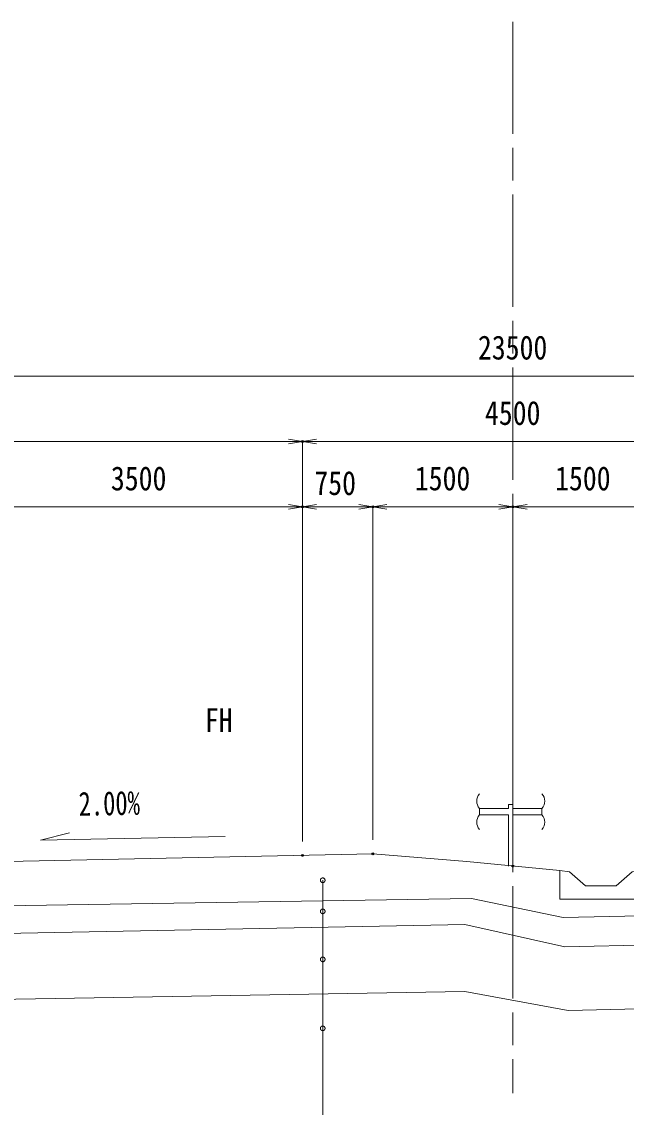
# Model space of a CAD drawing. Units: millimetres, scale not verified. Extents: x -42050 to 42050, y -32200 to 29700.
# Drawn here: x -7834 to -1369, y 7664 to 19279 of the extents above; entities that cross this region are included whole.
import ezdxf
from ezdxf.enums import TextEntityAlignment as Align

# ---------------------------------------------------------------- set-up
doc = ezdxf.new("R2010")
doc.units = ezdxf.units.MM
doc.header["$LTSCALE"] = 100
doc.header["$PDMODE"] = 32
doc.header["$PDSIZE"] = 20
doc.linetypes.add('CHAIN', pattern=[18.5, 12, -1.5, 3.5, -1.5])
for name, color, linetype, lineweight in [('0-0_0', 7, 'Continuous', 18), ('0-7_D-BMK', 134, 'Continuous', 9), ('0-A_D-STR', 1, 'Continuous', 18), ('0-C_D-STR-STRB', 4, 'Continuous', 18), ('0-D_D-STR-DIM', 7, 'Continuous', 18), ('0-F_D-STR-HTXT', 7, 'Continuous', 18), ('1-0_D-STR-STRG', 1, 'Continuous', 18)]:
    doc.layers.add(name, color=color, linetype=linetype, lineweight=lineweight)
doc.layers.add('0-1_DEFPOINTS', color=7, linetype='Continuous')
doc.styles.add('ＭＳ ゴシック', font='')
doc.styles.get('ＭＳ ゴシック').set_extended_font_data('MS Gothic')

# ---------------------------------------------------------------- blocks, each defined once
blk = doc.blocks.new('open_arrow_20')
at = {"layer": '0-0_0'}
blk.add_line((0, 0), (-0.5, 0), dxfattribs=at)
blk.add_lwpolyline([(-3.75, 0.625), (0, 0), (-3.75, -0.625)], dxfattribs=at)
blk = doc.blocks.new('D112')
at = {"layer": '0-1_DEFPOINTS'}
for p in [(19734.49, 21893.92), (18984.49, 20037.52), (19734.49, 19972.63)]:
    blk.add_point(p, dxfattribs=at)
at = {"layer": '0-D_D-STR-DIM'}
for p, q in [((18984.49, 20112.52), (18984.49, 21893.92)), ((18994.49, 21893.92), (19724.49, 21893.92)), ((19734.49, 20047.63), (19734.49, 21893.92))]:
    blk.add_line(p, q, dxfattribs=at)
at = {"layer": '0-D_D-STR-DIM', "xscale": 20, "yscale": 20, "rotation": 180}
blk.add_blockref('open_arrow_20', (18984.49, 21893.92), dxfattribs=at)
at = {"layer": '0-D_D-STR-DIM', "xscale": 20, "yscale": 20}
blk.add_blockref('open_arrow_20', (19734.49, 21893.92), dxfattribs=at)
at = {"layer": '0-D_D-STR-DIM', "style": 'ＭＳ ゴシック', "width": 0.85}
blk.add_text('1500', height=128.3, dxfattribs=at).set_placement((19209.6, 21943.92), align=Align.BOTTOM_LEFT)
blk = doc.blocks.new('D113')
at = {"layer": '0-1_DEFPOINTS'}
for p in [(20484.49, 21893.92), (19734.49, 19972.63), (20484.49, 19949.05)]:
    blk.add_point(p, dxfattribs=at)
at = {"layer": '0-D_D-STR-DIM'}
for p, q in [((19734.49, 20047.63), (19734.49, 21893.92)), ((19744.49, 21893.92), (20474.49, 21893.92)), ((20484.49, 20024.05), (20484.49, 21893.92))]:
    blk.add_line(p, q, dxfattribs=at)
at = {"layer": '0-D_D-STR-DIM', "xscale": 20, "yscale": 20, "rotation": 180}
blk.add_blockref('open_arrow_20', (19734.49, 21893.92), dxfattribs=at)
at = {"layer": '0-D_D-STR-DIM', "xscale": 20, "yscale": 20}
blk.add_blockref('open_arrow_20', (20484.49, 21893.92), dxfattribs=at)
at = {"layer": '0-D_D-STR-DIM', "style": 'ＭＳ ゴシック', "width": 0.85}
blk.add_text('1500', height=128.3, dxfattribs=at).set_placement((19959.6, 21943.92), align=Align.BOTTOM_LEFT)
blk = doc.blocks.new('D114')
at = {"layer": '0-1_DEFPOINTS'}
for p in [(18984.49, 21893.92), (18984.49, 20037.52), (18609.49, 20029.6)]:
    blk.add_point(p, dxfattribs=at)
at = {"layer": '0-D_D-STR-DIM'}
for p, q in [((18609.49, 20104.6), (18609.49, 21893.92)), ((18619.49, 21893.92), (18974.49, 21893.92)), ((18984.49, 20112.52), (18984.49, 21893.92))]:
    blk.add_line(p, q, dxfattribs=at)
at = {"layer": '0-D_D-STR-DIM', "xscale": 20, "yscale": 20, "rotation": 180}
blk.add_blockref('open_arrow_20', (18609.49, 21893.92), dxfattribs=at)
at = {"layer": '0-D_D-STR-DIM', "xscale": 20, "yscale": 20}
blk.add_blockref('open_arrow_20', (18984.49, 21893.92), dxfattribs=at)
at = {"layer": '0-D_D-STR-DIM', "style": 'ＭＳ ゴシック', "width": 0.85}
blk.add_text('750', height=128.3, dxfattribs=at).set_placement((18672.58, 21918.92), align=Align.BOTTOM_LEFT)
blk = doc.blocks.new('D115')
at = {"layer": '0-1_DEFPOINTS'}
for p in [(18609.49, 21893.92), (16859.49, 19992.68), (18609.49, 20029.6)]:
    blk.add_point(p, dxfattribs=at)
at = {"layer": '0-D_D-STR-DIM'}
for p, q in [((16859.49, 20067.68), (16859.49, 21893.92)), ((16869.49, 21893.92), (18599.49, 21893.92)), ((18609.49, 20104.6), (18609.49, 21893.92))]:
    blk.add_line(p, q, dxfattribs=at)
at = {"layer": '0-D_D-STR-DIM', "xscale": 20, "yscale": 20, "rotation": 180}
blk.add_blockref('open_arrow_20', (16859.49, 21893.92), dxfattribs=at)
at = {"layer": '0-D_D-STR-DIM', "xscale": 20, "yscale": 20}
blk.add_blockref('open_arrow_20', (18609.49, 21893.92), dxfattribs=at)
at = {"layer": '0-D_D-STR-DIM', "style": 'ＭＳ ゴシック', "width": 0.85}
blk.add_text('3500', height=128.3, dxfattribs=at).set_placement((17584.6, 21943.92), align=Align.BOTTOM_LEFT)
blk = doc.blocks.new('D78')
at = {"layer": '0-1_DEFPOINTS'}
for p in [(18609.49, 22243.92), (18609.49, 20029.6), (15109.49, 19955.76)]:
    blk.add_point(p, dxfattribs=at)
at = {"layer": '0-D_D-STR-DIM'}
for p, q in [((15109.49, 20030.76), (15109.49, 22243.92)), ((15119.49, 22243.92), (18599.49, 22243.92)), ((18609.49, 20104.6), (18609.49, 22243.92))]:
    blk.add_line(p, q, dxfattribs=at)
at = {"layer": '0-D_D-STR-DIM', "xscale": 20, "yscale": 20, "rotation": 180}
blk.add_blockref('open_arrow_20', (15109.49, 22243.92), dxfattribs=at)
at = {"layer": '0-D_D-STR-DIM', "xscale": 20, "yscale": 20}
blk.add_blockref('open_arrow_20', (18609.49, 22243.92), dxfattribs=at)
at = {"layer": '0-D_D-STR-DIM', "style": 'ＭＳ ゴシック', "width": 0.85}
blk.add_text('7000', height=128.3, dxfattribs=at).set_placement((16709.6, 22293.92), align=Align.BOTTOM_LEFT)
blk = doc.blocks.new('D79')
at = {"layer": '0-1_DEFPOINTS'}
for p in [(20859.49, 22243.92), (18609.49, 20029.6), (20859.49, 19958.18)]:
    blk.add_point(p, dxfattribs=at)
at = {"layer": '0-D_D-STR-DIM'}
for p, q in [((18609.49, 20104.6), (18609.49, 22243.92)), ((18619.49, 22243.92), (20849.49, 22243.92)), ((20859.49, 20033.18), (20859.49, 22243.92))]:
    blk.add_line(p, q, dxfattribs=at)
at = {"layer": '0-D_D-STR-DIM', "xscale": 20, "yscale": 20, "rotation": 180}
blk.add_blockref('open_arrow_20', (18609.49, 22243.92), dxfattribs=at)
at = {"layer": '0-D_D-STR-DIM', "xscale": 20, "yscale": 20}
blk.add_blockref('open_arrow_20', (20859.49, 22243.92), dxfattribs=at)
at = {"layer": '0-D_D-STR-DIM', "style": 'ＭＳ ゴシック', "width": 0.85}
blk.add_text('4500', height=128.3, dxfattribs=at).set_placement((19584.6, 22293.92), align=Align.BOTTOM_LEFT)
blk = doc.blocks.new('D83')
at = {"layer": '0-D_D-STR-DIM'}
blk.add_line((13869.49, 22593.92), (25599.49, 22593.92), dxfattribs=at)
at = {"layer": '0-D_D-STR-DIM', "style": 'ＭＳ ゴシック', "width": 0.85}
blk.add_text('23500', height=128.3, dxfattribs=at).set_placement((19547.13, 22643.92), align=Align.BOTTOM_LEFT)

msp = doc.modelspace()

# ---------------------------------------------------------------- linework, layer by layer
at = {"layer": '0-7_D-BMK', "linetype": 'CHAIN'}
msp.add_line((-2581, 19279.1), (-2581, 7816.2), dxfattribs=at)
at = {"layer": '0-A_D-STR'}
for points in [[(-17887.7, 10117.3), (-12581, 10195.7), (-4081, 10375), (-3076.3, 10294.1), (-2079, 10195.7)], [(-17575.2, 9670.9), (-3023.8, 9898.2), (-2044.9, 9695.1), (8036.4, 9910.4), (12245.8, 9813.8)], [(12057.6, 9544.8), (7419, 9593.6), (-2026.4, 9381.3), (-3097.7, 9621.3), (-17344.7, 9341.6)], [(-16872, 8666.3), (-3097.7, 8901.3), (-1989.4, 8698.3), (7419, 8919.8), (11606.4, 8900.3)]]:
    msp.add_lwpolyline(points, dxfattribs=at)
at = {"layer": '0-C_D-STR-STRB'}
msp.add_lwpolyline([(-1806, 10033.4), (-1975.2, 10182.2), (-2079, 10195.7), (-2079, 9889.1), (-1203.7, 9889.1), (-1203.7, 10195.7), (-1307.4, 10182.2), (-1476.6, 10033.4)], close=True, dxfattribs=at)
at = {"layer": '0-D_D-STR-DIM'}
msp.add_lwpolyline([(-5657.6, 10560.5), (-7634.9, 10521), (-7324.4, 10601.8)], dxfattribs=at)
at = {"layer": '0-F_D-STR-HTXT'}
for points in [[(-4597.3, 10110.2), (-4598.2, 10111.1), (-4599.1, 10111.9), (-4600.1, 10112.7), (-4601.1, 10113.5), (-4602.1, 10114.2), (-4603.2, 10114.8), (-4604.3, 10115.4), (-4605.4, 10115.9), (-4606.5, 10116.4), (-4607.7, 10116.9), (-4608.9, 10117.2), (-4610.1, 10117.5), (-4611.3, 10117.8), (-4612.5, 10118), (-4613.8, 10118.1), (-4615, 10118.2), (-4615.7, 10118.2), (-4617.5, 10118.1), (-4618.8, 10118), (-4620, 10117.8), (-4621.2, 10117.5), (-4622.4, 10117.2), (-4623.6, 10116.9), (-4624.8, 10116.4), (-4625.9, 10115.9), (-4627.1, 10115.4), (-4628.2, 10114.8), (-4629.2, 10114.2), (-4630.3, 10113.5), (-4631.2, 10112.7), (-4632.2, 10111.9), (-4633.1, 10111.1), (-4634, 10110.2), (-4634.8, 10109.2), (-4635.6, 10108.3), (-4636.3, 10107.2), (-4637, 10106.2), (-4637.6, 10105.1), (-4638.2, 10104)], [(-4606.5, 10069.9), (-4605.4, 10070.4), (-4604.3, 10070.9), (-4603.2, 10071.5), (-4602.1, 10072.2), (-4601.1, 10072.9), (-4600.1, 10073.6), (-4599.1, 10074.4), (-4598.2, 10075.3), (-4597.3, 10076.2), (-4596.5, 10077.1), (-4595.7, 10078.1), (-4595, 10079.1), (-4594.3, 10080.1), (-4593.7, 10081.2), (-4593.1, 10082.3), (-4592.6, 10083.4), (-4592.2, 10084.6), (-4591.8, 10085.8), (-4591.4, 10087), (-4591.2, 10088.2), (-4590.9, 10089.4), (-4590.8, 10090.7), (-4590.7, 10091.9), (-4590.7, 10093.2), (-4590.7, 10094.4), (-4590.8, 10095.6), (-4590.9, 10096.9), (-4591.2, 10098.1), (-4591.4, 10099.3), (-4591.8, 10100.5), (-4592.2, 10101.7), (-4592.6, 10102.9), (-4593.1, 10104), (-4593.7, 10105.1), (-4594.3, 10106.2), (-4595, 10107.2), (-4595.7, 10108.3), (-4596.5, 10109.2), (-4597.3, 10110.2)], [(-4638.2, 10104), (-4638.7, 10102.9), (-4639.1, 10101.7), (-4639.5, 10100.5), (-4639.9, 10099.3), (-4640.2, 10098.1), (-4640.4, 10096.9), (-4640.5, 10095.6), (-4640.6, 10094.4), (-4640.7, 10093.2)], [(-4640.7, 10093.2), (-4640.6, 10091.9), (-4640.5, 10090.7), (-4640.4, 10089.4), (-4640.2, 10088.2), (-4639.9, 10087), (-4639.5, 10085.8), (-4639.1, 10084.6), (-4638.7, 10083.4), (-4638.2, 10082.3), (-4637.6, 10081.2), (-4637, 10080.1), (-4636.3, 10079.1), (-4635.6, 10078.1), (-4634.8, 10077.1), (-4634, 10076.2), (-4633.1, 10075.3), (-4632.2, 10074.4), (-4631.2, 10073.6), (-4630.3, 10072.9), (-4629.2, 10072.2), (-4628.2, 10071.5), (-4627.1, 10070.9), (-4625.9, 10070.4), (-4624.8, 10069.9), (-4623.6, 10069.5), (-4622.4, 10069.1), (-4621.2, 10068.8), (-4620, 10068.5), (-4618.8, 10068.4), (-4617.5, 10068.2), (-4616.3, 10068.2), (-4615, 10068.2), (-4613.8, 10068.2), (-4612.5, 10068.4), (-4611.3, 10068.5), (-4610.1, 10068.8), (-4608.9, 10069.1), (-4607.7, 10069.5), (-4606.5, 10069.9)], [(-4615.7, 10093.2), (-4615.7, 5222.5), (4891, 5222.5)], [(-4638.2, 9771.1), (-4638.7, 9769.9), (-4639.1, 9768.8), (-4639.5, 9767.6), (-4639.9, 9766.4), (-4640.2, 9765.2), (-4640.4, 9764), (-4640.5, 9762.7), (-4640.6, 9761.5), (-4640.7, 9760.2)], [(-4640.7, 9760.2), (-4640.6, 9759), (-4640.5, 9757.7), (-4640.4, 9756.5), (-4640.2, 9755.3), (-4639.9, 9754.1), (-4639.5, 9752.9), (-4639.1, 9751.7), (-4638.7, 9750.5), (-4638.2, 9749.4), (-4637.6, 9748.3), (-4637, 9747.2), (-4636.3, 9746.1), (-4635.6, 9745.1), (-4634.8, 9744.2), (-4634, 9743.2), (-4633.1, 9742.3), (-4632.2, 9741.5), (-4631.2, 9740.7), (-4630.3, 9739.9), (-4629.2, 9739.2), (-4628.2, 9738.6), (-4627.1, 9738), (-4625.9, 9737.4), (-4624.8, 9737), (-4623.6, 9736.5), (-4622.4, 9736.2), (-4621.2, 9735.9), (-4620, 9735.6), (-4618.8, 9735.4), (-4617.5, 9735.3), (-4616.3, 9735.2), (-4615, 9735.2), (-4613.8, 9735.3), (-4612.5, 9735.4), (-4611.3, 9735.6), (-4610.1, 9735.9), (-4608.9, 9736.2), (-4607.7, 9736.5), (-4606.5, 9737)], [(-4597.3, 9777.2), (-4598.2, 9778.1), (-4599.1, 9779), (-4600.1, 9779.8), (-4601.1, 9780.5), (-4602.1, 9781.2), (-4603.2, 9781.9), (-4604.3, 9782.5), (-4605.4, 9783), (-4606.5, 9783.5), (-4607.7, 9783.9), (-4608.9, 9784.3), (-4610.1, 9784.6), (-4611.3, 9784.8), (-4612.5, 9785), (-4613.8, 9785.2), (-4615, 9785.2), (-4615.7, 9785.2), (-4617.5, 9785.2), (-4618.8, 9785), (-4620, 9784.8), (-4621.2, 9784.6), (-4622.4, 9784.3), (-4623.6, 9783.9), (-4624.8, 9783.5), (-4625.9, 9783), (-4627.1, 9782.5), (-4628.2, 9781.9), (-4629.2, 9781.2), (-4630.3, 9780.5), (-4631.2, 9779.8), (-4632.2, 9779), (-4633.1, 9778.1), (-4634, 9777.2), (-4634.8, 9776.3), (-4635.6, 9775.3), (-4636.3, 9774.3), (-4637, 9773.3), (-4637.6, 9772.2), (-4638.2, 9771.1)], [(-4606.5, 9737), (-4605.4, 9737.4), (-4604.3, 9738), (-4603.2, 9738.6), (-4602.1, 9739.2), (-4601.1, 9739.9), (-4600.1, 9740.7), (-4599.1, 9741.5), (-4598.2, 9742.3), (-4597.3, 9743.2), (-4596.5, 9744.2), (-4595.7, 9745.1), (-4595, 9746.1), (-4594.3, 9747.2), (-4593.7, 9748.3), (-4593.1, 9749.4), (-4592.6, 9750.5), (-4592.2, 9751.7), (-4591.8, 9752.9), (-4591.4, 9754.1), (-4591.2, 9755.3), (-4590.9, 9756.5), (-4590.8, 9757.7), (-4590.7, 9759), (-4590.7, 9760.2), (-4590.7, 9761.5), (-4590.8, 9762.7), (-4590.9, 9764), (-4591.2, 9765.2), (-4591.4, 9766.4), (-4591.8, 9767.6), (-4592.2, 9768.8), (-4592.6, 9769.9), (-4593.1, 9771.1), (-4593.7, 9772.2), (-4594.3, 9773.3), (-4595, 9774.3), (-4595.7, 9775.3), (-4596.5, 9776.3), (-4597.3, 9777.2)], [(-4638.2, 9257), (-4638.7, 9255.9), (-4639.1, 9254.7), (-4639.5, 9253.6), (-4639.9, 9252.4), (-4640.2, 9251.1), (-4640.4, 9249.9), (-4640.5, 9248.7), (-4640.6, 9247.4), (-4640.7, 9246.2)], [(-4640.7, 9246.2), (-4640.6, 9244.9), (-4640.5, 9243.7), (-4640.4, 9242.5), (-4640.2, 9241.2), (-4639.9, 9240), (-4639.5, 9238.8), (-4639.1, 9237.6), (-4638.7, 9236.5), (-4638.2, 9235.3), (-4637.6, 9234.2), (-4637, 9233.1), (-4636.3, 9232.1), (-4635.6, 9231.1), (-4634.8, 9230.1), (-4634, 9229.2), (-4633.1, 9228.3), (-4632.2, 9227.4), (-4631.2, 9226.6), (-4630.3, 9225.9), (-4629.2, 9225.2), (-4628.2, 9224.5), (-4627.1, 9223.9), (-4625.9, 9223.4), (-4624.8, 9222.9), (-4623.6, 9222.5), (-4622.4, 9222.1), (-4621.2, 9221.8), (-4620, 9221.6), (-4618.8, 9221.4), (-4617.5, 9221.3), (-4616.3, 9221.2), (-4615, 9221.2), (-4613.8, 9221.3), (-4612.5, 9221.4), (-4611.3, 9221.6), (-4610.1, 9221.8), (-4608.9, 9222.1), (-4607.7, 9222.5), (-4606.5, 9222.9)], [(-4597.3, 9263.2), (-4598.2, 9264.1), (-4599.1, 9264.9), (-4600.1, 9265.7), (-4601.1, 9266.5), (-4602.1, 9267.2), (-4603.2, 9267.8), (-4604.3, 9268.4), (-4605.4, 9269), (-4606.5, 9269.5), (-4607.7, 9269.9), (-4608.9, 9270.3), (-4610.1, 9270.6), (-4611.3, 9270.8), (-4612.5, 9271), (-4613.8, 9271.1), (-4615, 9271.2), (-4615.7, 9271.2), (-4617.5, 9271.1), (-4618.8, 9271), (-4620, 9270.8), (-4621.2, 9270.6), (-4622.4, 9270.3), (-4623.6, 9269.9), (-4624.8, 9269.5), (-4625.9, 9269), (-4627.1, 9268.4), (-4628.2, 9267.8), (-4629.2, 9267.2), (-4630.3, 9266.5), (-4631.2, 9265.7), (-4632.2, 9264.9), (-4633.1, 9264.1), (-4634, 9263.2), (-4634.8, 9262.3), (-4635.6, 9261.3), (-4636.3, 9260.3), (-4637, 9259.2), (-4637.6, 9258.1), (-4638.2, 9257)], [(-4606.5, 9222.9), (-4605.4, 9223.4), (-4604.3, 9223.9), (-4603.2, 9224.5), (-4602.1, 9225.2), (-4601.1, 9225.9), (-4600.1, 9226.6), (-4599.1, 9227.4), (-4598.2, 9228.3), (-4597.3, 9229.2), (-4596.5, 9230.1), (-4595.7, 9231.1), (-4595, 9232.1), (-4594.3, 9233.1), (-4593.7, 9234.2), (-4593.1, 9235.3), (-4592.6, 9236.5), (-4592.2, 9237.6), (-4591.8, 9238.8), (-4591.4, 9240), (-4591.2, 9241.2), (-4590.9, 9242.5), (-4590.8, 9243.7), (-4590.7, 9244.9), (-4590.7, 9246.2), (-4590.7, 9247.4), (-4590.8, 9248.7), (-4590.9, 9249.9), (-4591.2, 9251.1), (-4591.4, 9252.4), (-4591.8, 9253.6), (-4592.2, 9254.7), (-4592.6, 9255.9), (-4593.1, 9257), (-4593.7, 9258.1), (-4594.3, 9259.2), (-4595, 9260.3), (-4595.7, 9261.3), (-4596.5, 9262.3), (-4597.3, 9263.2)], [(-4638.2, 8519.5), (-4638.7, 8518.4), (-4639.1, 8517.2), (-4639.5, 8516), (-4639.9, 8514.8), (-4640.2, 8513.6), (-4640.4, 8512.4), (-4640.5, 8511.1), (-4640.6, 8509.9), (-4640.7, 8508.6)], [(-4640.7, 8508.6), (-4640.6, 8507.4), (-4640.5, 8506.2), (-4640.4, 8504.9), (-4640.2, 8503.7), (-4639.9, 8502.5), (-4639.5, 8501.3), (-4639.1, 8500.1), (-4638.7, 8498.9), (-4638.2, 8497.8), (-4637.6, 8496.7), (-4637, 8495.6), (-4636.3, 8494.6), (-4635.6, 8493.6), (-4634.8, 8492.6), (-4634, 8491.6), (-4633.1, 8490.8), (-4632.2, 8489.9), (-4631.2, 8489.1), (-4630.3, 8488.3), (-4629.2, 8487.6), (-4628.2, 8487), (-4627.1, 8486.4), (-4625.9, 8485.9), (-4624.8, 8485.4), (-4623.6, 8484.9), (-4622.4, 8484.6), (-4621.2, 8484.3), (-4620, 8484), (-4618.8, 8483.8), (-4617.5, 8483.7), (-4616.3, 8483.7), (-4615, 8483.7), (-4613.8, 8483.7), (-4612.5, 8483.8), (-4611.3, 8484), (-4610.1, 8484.3), (-4608.9, 8484.6), (-4607.7, 8484.9), (-4606.5, 8485.4)], [(-4597.3, 8525.7), (-4598.2, 8526.5), (-4599.1, 8527.4), (-4600.1, 8528.2), (-4601.1, 8528.9), (-4602.1, 8529.6), (-4603.2, 8530.3), (-4604.3, 8530.9), (-4605.4, 8531.4), (-4606.5, 8531.9), (-4607.7, 8532.3), (-4608.9, 8532.7), (-4610.1, 8533), (-4611.3, 8533.3), (-4612.5, 8533.5), (-4613.8, 8533.6), (-4615, 8533.6), (-4615.7, 8533.6), (-4617.5, 8533.6), (-4618.8, 8533.5), (-4620, 8533.3), (-4621.2, 8533), (-4622.4, 8532.7), (-4623.6, 8532.3), (-4624.8, 8531.9), (-4625.9, 8531.4), (-4627.1, 8530.9), (-4628.2, 8530.3), (-4629.2, 8529.6), (-4630.3, 8528.9), (-4631.2, 8528.2), (-4632.2, 8527.4), (-4633.1, 8526.5), (-4634, 8525.7), (-4634.8, 8524.7), (-4635.6, 8523.7), (-4636.3, 8522.7), (-4637, 8521.7), (-4637.6, 8520.6), (-4638.2, 8519.5)], [(-4606.5, 8485.4), (-4605.4, 8485.9), (-4604.3, 8486.4), (-4603.2, 8487), (-4602.1, 8487.6), (-4601.1, 8488.3), (-4600.1, 8489.1), (-4599.1, 8489.9), (-4598.2, 8490.8), (-4597.3, 8491.6), (-4596.5, 8492.6), (-4595.7, 8493.6), (-4595, 8494.6), (-4594.3, 8495.6), (-4593.7, 8496.7), (-4593.1, 8497.8), (-4592.6, 8498.9), (-4592.2, 8500.1), (-4591.8, 8501.3), (-4591.4, 8502.5), (-4591.2, 8503.7), (-4590.9, 8504.9), (-4590.8, 8506.2), (-4590.7, 8507.4), (-4590.7, 8508.6), (-4590.7, 8509.9), (-4590.8, 8511.1), (-4590.9, 8512.4), (-4591.2, 8513.6), (-4591.4, 8514.8), (-4591.8, 8516), (-4592.2, 8517.2), (-4592.6, 8518.4), (-4593.1, 8519.5), (-4593.7, 8520.6), (-4594.3, 8521.7), (-4595, 8522.7), (-4595.7, 8523.7), (-4596.5, 8524.7), (-4597.3, 8525.7)]]:
    msp.add_lwpolyline(points, dxfattribs=at)
at = {"layer": '1-0_D-STR-STRG'}
for p, q in [((-2938.5, 10862.5), (-2629.1, 10862.5)), ((-2938.5, 10862.5), (-2938.5, 10791.9)), ((-2629.1, 10902.8), (-2581, 10902.8)), ((-2629.1, 10862.5), (-2629.1, 10902.8)), ((-2581, 10862.5), (-2581, 10902.8)), ((-2581, 10862.5), (-2271.6, 10862.5)), ((-2271.6, 10862.5), (-2271.6, 10791.9)), ((-2938.5, 10791.9), (-2629.1, 10791.9)), ((-2629.1, 10242.7), (-2629.1, 10791.9)), ((-2581, 10245.3), (-2581, 10791.9)), ((-2581, 10791.9), (-2271.6, 10791.9))]:
    msp.add_line(p, q, dxfattribs=at)
for centre, start, end in [((-2854.1, 10939.8), 137.50642, 222.49358), ((-2356, 10939.8), 317.50642, 42.49358), ((-2854.1, 10714.6), 137.50642, 222.49358), ((-2356, 10714.6), 317.50642, 42.49358)]:
    msp.add_arc(centre, 114.4, start, end, dxfattribs=at)

# ---------------------------------------------------------------- block references
at = {"layer": '0-D_D-STR-DIM', "xscale": 2, "yscale": 2}
for name in ['D83', 'D78', 'D79', 'D115', 'D114', 'D112', 'D113']:
    msp.add_blockref(name, (-42050, -29700), dxfattribs=at)

# ---------------------------------------------------------------- texts
at = {"layer": '0-D_D-STR-DIM', "style": 'ＭＳ ゴシック', "width": 0.75}
msp.add_text('2.00%', height=256.6, rotation=1.146, dxfattribs=at).set_placement((-7221.6, 10705.1), align=Align.BOTTOM_LEFT)
at = {"layer": '0-F_D-STR-HTXT', "style": 'ＭＳ ゴシック', "width": 0.85}
msp.add_text('FH', height=256.6, dxfattribs=at).set_placement((-5875.9, 11600.7), align=Align.BOTTOM_LEFT)

doc.saveas('drawing.dxf')
